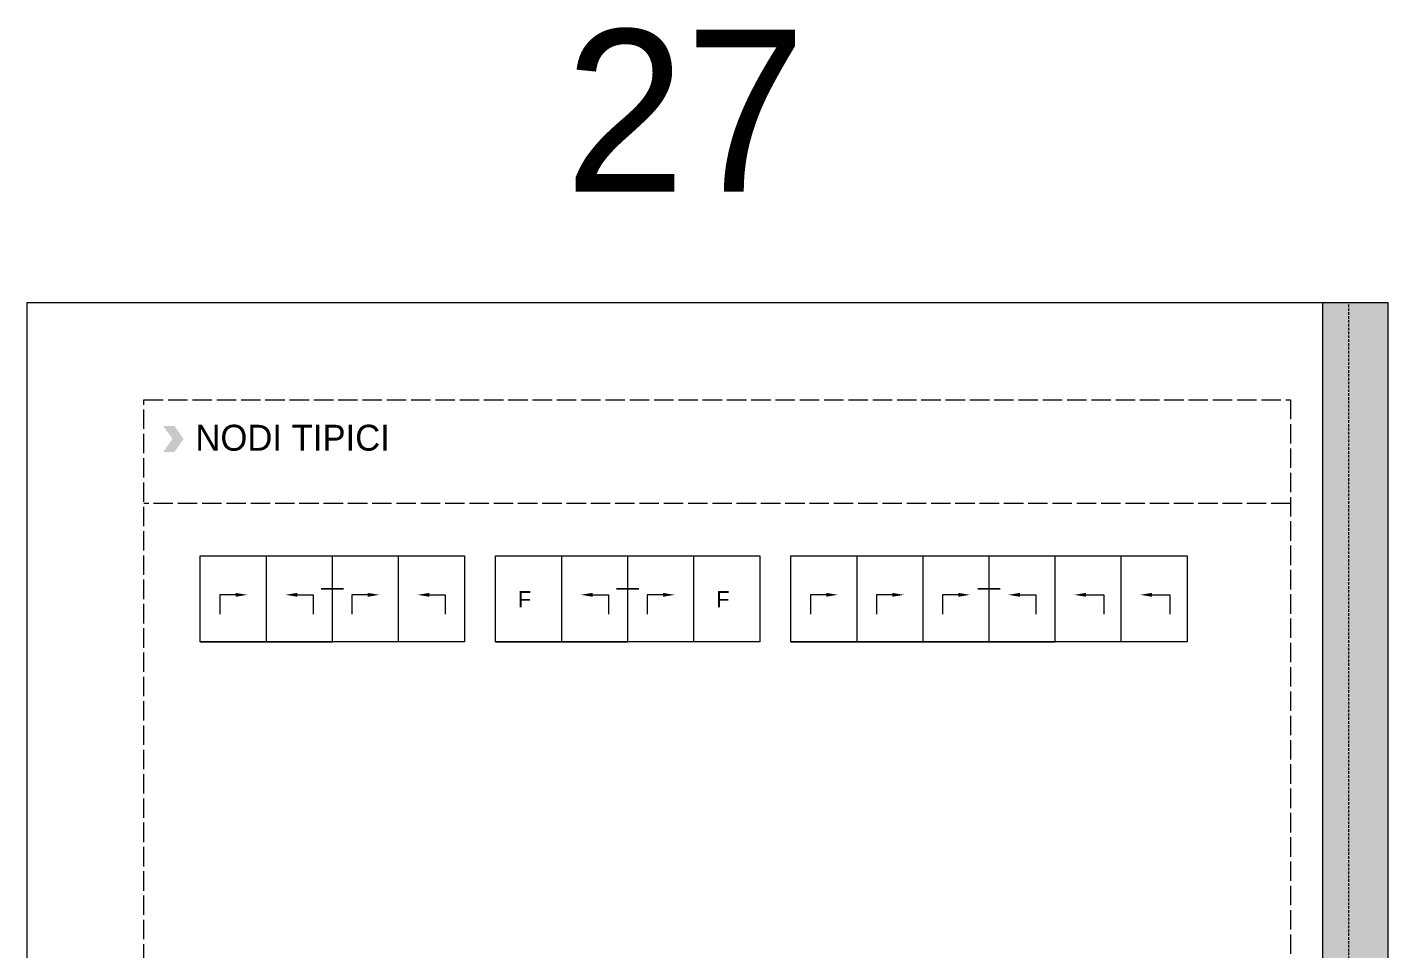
# Model space of a CAD drawing. Header units: millimetres. Extents: x -576 to 4430, y -1196 to 2690.
# Drawn here: x 1560 to 1770, y -589 to -446.5 of the extents above; entities that cross this region are included whole.
import ezdxf

# ---------------------------------------------------------------- set-up
doc = ezdxf.new("R2010")
doc.units = ezdxf.units.MM
doc.header["$LTSCALE"] = 0.25
doc.header["$MEASUREMENT"] = 0
for name, pattern in [('ACAD_ISO02W100', [15, 12, -3]), ('DOT2', [0.125, 0, -0.125]), ('HIDDEN', [9.525, 6.35, -3.175])]:
    doc.linetypes.add(name, pattern=pattern)
doc.layers.get('0').update_dxf_attribs({"lineweight": 5})
doc.layers.add('01_ALUK Logo', color=7, linetype='Continuous')
doc.layers.add('QUOTE', color=254, linetype='Continuous')
doc.layers.add('01_Dimension', color=251, linetype='Continuous', lineweight=9)
doc.layers.add('01_Text', color=40, linetype='Continuous', lineweight=25)
doc.layers.add('01_Fill Border Red', color=7, linetype='Continuous', lineweight=20, true_color=0xe2001a)
doc.layers.add('01_Text [White]', color=7, linetype='Continuous', lineweight=25, true_color=0xffffff)
doc.layers.add('02_Block Frame', color=7, linetype='Continuous', lineweight=5, true_color=0xe2001a, plot=False)
doc.layers.add('02_Layout Grid', color=252, linetype='DOT2', lineweight=5, plot=False, transparency=0.5)
doc.styles.add('ALUK Main&Secondary Titles', font='GOTHIC.TTF')
doc.styles.add('Aluk Text', font='GOTHIC.TTF')
doc.styles.get("Standard").update_dxf_attribs({"font": 'arial.ttf'})

# ---------------------------------------------------------------- blocks, each defined once
blk = doc.blocks.new('A$C14581')
at = {"layer": '01_Text', "insert": (0, -0.19), "char_height": 2, "attachment_point": 7, "style": 'Aluk Text'}
blk.add_mtext_dynamic_manual_height_columns('{\\fPoppins|b0|i0|c0|p2;\\H0.875x;©  2025 AluK S.A. All rights reserved}', width=51.3351, gutter_width=204.25, heights=[0], dxfattribs=at)
blk = doc.blocks.new('AluK Logo')
at = {"layer": '01_ALUK Logo', "true_color": 0xe2001a}
h = blk.add_hatch(color=242, dxfattribs=at)
h.dxf.hatch_style = 1
h.paths.add_polyline_path([(18.02, 3.04), (19.92, 5.98), (17.56, 5.98), (15.66, 3.11), (15.66, 7.76), (13.58, 7.76), (13.58, 0), (15.66, 0), (15.66, 2.93), (17.53, 0), (20, 0)])
at = {"layer": '01_ALUK Logo', "true_color": 0x323338}
h = blk.add_hatch(color=250, dxfattribs=at)
h.dxf.hatch_style = 1
h.paths.add_polyline_path([(3.94, 0), (5.02, 0), (5.02, 5.96), (3.87, 5.96), (0, 0), (1.15, 0), (2.2, 1.63), (3.94, 1.63)])
h.paths.add_polyline_path([(3.95, 2.64), (2.86, 2.64), (3.95, 4.31)], flags=16)
h = blk.add_hatch(color=250, dxfattribs=at)
h.dxf.hatch_style = 1
h.paths.add_polyline_path([(6.62, 1.12), (6.62, 5.97), (5.53, 5.97), (5.53, 0), (8.38, 0), (8.38, 1.12)])
h = blk.add_hatch(color=250, dxfattribs=at)
h.dxf.hatch_style = 1
h.paths.add_polyline_path([(12.57, 5.97), (11.43, 5.97), (11.43, 2.02, -1), (9.65, 2.02), (9.65, 5.97), (8.52, 5.97), (8.52, 2.02, 0.999791), (12.57, 2.02)])
at = {"layer": '01_ALUK Logo', "color": 242, "lineweight": 0, "true_color": 0xe2001a}
blk.add_lwpolyline([(17.53, 0), (20, 0), (18.02, 3.04), (19.92, 5.98), (17.56, 5.98), (15.66, 3.11), (15.66, 7.76), (13.58, 7.76), (13.58, 0), (15.66, 0), (15.66, 2.93)], close=True, dxfattribs=at)
at = {"layer": '01_ALUK Logo', "color": 250, "lineweight": 0, "true_color": 0x323338}
for points in [[(2.2, 1.63), (3.94, 1.63), (3.94, 0), (5.02, 0), (5.02, 5.96), (3.87, 5.96), (0, 0), (1.15, 0)], [(2.86, 2.64), (3.95, 4.31), (3.95, 2.64)], [(8.38, 0), (8.38, 1.12), (6.62, 1.12), (6.62, 5.97), (5.53, 5.97), (5.53, 0)]]:
    blk.add_lwpolyline(points, close=True, dxfattribs=at)
blk.add_lwpolyline([(9.65, 2.02), (9.65, 5.97), (8.52, 5.97), (8.52, 2.02, 1), (12.57, 2.02), (12.57, 5.97), (11.43, 5.97), (11.43, 2.02, -1)], format="xyb", close=True, dxfattribs=at)
at = {"layer": '01_ALUK Logo', "color": 242, "lineweight": 0, "true_color": 0xe2001a, "insert": (16.69, 7.28), "char_height": 1.06, "attachment_point": 5}
blk.add_mtext_dynamic_manual_height_columns('®', width=0.2845, gutter_width=0.756, heights=[0], dxfattribs=at)
blk = doc.blocks.new('PAGE dispari')
at = {"layer": '01_Fill Border Red', "ltscale": 0.25}
h = blk.add_hatch(color=256, dxfattribs=at)
h.dxf.hatch_style = 1
h.paths.add_polyline_path([(200, 107), (200, 297), (210, 297), (210, 107)])
at = {"layer": '02_Block Frame'}
for p, q in [((200, 107), (200, 297)), ((208, 107), (200, 107))]:
    blk.add_line(p, q, dxfattribs=at)
at = {"layer": '02_Block Frame', "linetype": 'ACAD_ISO02W100'}
blk.add_line((195, 266), (18, 266), dxfattribs=at)
at = {"layer": '02_Block Frame'}
blk.add_lwpolyline([(0, 0), (0, 297), (210, 297), (210, 0)], close=True, dxfattribs=at)
at = {"layer": '02_Block Frame', "linetype": 'ACAD_ISO02W100'}
blk.add_lwpolyline([(18, 15), (18, 282), (195, 282), (195, 15)], close=True, dxfattribs=at)
at = {"layer": '02_Layout Grid', "linetype": 'HIDDEN', "ltscale": 0.25}
for p, q in [((204, 107), (204, 297)), ((200, 109), (208, 109))]:
    blk.add_line(p, q, dxfattribs=at)
at = {"layer": '02_Layout Grid', "color": 6, "ltscale": 0.25}
blk.add_line((42, 5), (42, -5), dxfattribs=at)
at = {"layer": '01_ALUK Logo', "xscale": 0.9841678626162992, "yscale": 0.9841678626162992, "zscale": 0.9841678626162992}
blk.add_blockref('AluK Logo', (18, 5), dxfattribs=at)
at = {"layer": '01_Text'}
blk.add_blockref('A$C14581', (42, 5), dxfattribs=at)
at = {"layer": '01_Text [White]', "color": 7, "true_color": 0xffffff, "insert": (204, 109), "char_height": 2.5, "attachment_point": 4, "rotation": 90, "style": 'ALUK Main&Secondary Titles'}
blk.add_mtext_dynamic_manual_height_columns('NODI TIPICI\\P{\\fCentury Gothic|b0|i1|c0|p34;TYPICAL DETAIL}', width=120.6297, gutter_width=15, heights=[0], dxfattribs=at)

msp = doc.modelspace()

# ---------------------------------------------------------------- linework, layer by layer
at = {"layer": '01_Dimension', "color": 8}
for p, q in [((1596.915, -541.323), (1596.915, -528.061)), ((1607.11, -541.323), (1607.11, -528.061)), ((1617.306, -541.323), (1617.306, -528.061)), ((1642.496, -541.323), (1642.496, -528.061)), ((1652.691, -541.323), (1652.691, -528.061)), ((1662.886, -541.323), (1662.886, -528.061)), ((1688.077, -541.323), (1688.077, -528.061)), ((1698.272, -541.323), (1698.272, -528.061)), ((1708.467, -541.323), (1708.467, -528.061)), ((1718.662, -541.323), (1718.662, -528.061)), ((1728.857, -541.323), (1728.857, -528.061)), ((1586.72, -541.323), (1607.11, -541.323)), ((1632.301, -541.323), (1652.691, -541.323)), ((1677.881, -541.323), (1718.662, -541.323))]:
    msp.add_line(p, q, dxfattribs=at)
at = {"layer": '01_Dimension'}
for p, q in [((1592.459, -534.092), (1589.712, -534.092)), ((1589.712, -534.092), (1589.712, -537.092)), ((1601.371, -534.092), (1604.118, -534.092)), ((1604.118, -534.092), (1604.118, -537.092)), ((1612.85, -534.092), (1610.103, -534.092)), ((1610.103, -534.092), (1610.103, -537.092)), ((1621.761, -534.092), (1624.508, -534.092)), ((1624.508, -534.092), (1624.508, -537.092)), ((1646.952, -534.092), (1649.699, -534.092)), ((1649.699, -534.092), (1649.699, -537.092)), ((1658.43, -534.092), (1655.683, -534.092)), ((1655.683, -534.092), (1655.683, -537.092)), ((1683.621, -534.092), (1680.874, -534.092)), ((1680.874, -534.092), (1680.874, -537.092)), ((1693.816, -534.092), (1691.069, -534.092)), ((1691.069, -534.092), (1691.069, -537.092)), ((1704.011, -534.092), (1701.264, -534.092)), ((1701.264, -534.092), (1701.264, -537.092)), ((1712.923, -534.092), (1715.67, -534.092)), ((1715.67, -534.092), (1715.67, -537.092)), ((1723.418, -534.092), (1726.165, -534.092)), ((1726.165, -534.092), (1726.165, -537.092)), ((1733.613, -534.092), (1736.36, -534.092)), ((1736.36, -534.092), (1736.36, -537.092))]:
    msp.add_line(p, q, dxfattribs=at)
at = {"layer": '01_Dimension', "color": 8}
for points in [[(1627.501, -541.323), (1586.72, -541.323), (1586.72, -528.061), (1627.501, -528.061)], [(1673.081, -541.323), (1632.301, -541.323), (1632.301, -528.061), (1673.081, -528.061)], [(1739.052, -541.323), (1677.881, -541.323), (1677.881, -528.061), (1739.052, -528.061)]]:
    msp.add_lwpolyline(points, close=True, dxfattribs=at)
at = {"layer": '01_Dimension'}
for points in [[(1592.159, -533.792), (1592.159, -534.392), (1593.959, -534.092)], [(1601.671, -533.792), (1601.671, -534.392), (1599.871, -534.092)], [(1612.55, -533.792), (1612.55, -534.392), (1614.35, -534.092)], [(1622.061, -533.792), (1622.061, -534.392), (1620.261, -534.092)], [(1647.252, -533.792), (1647.252, -534.392), (1645.452, -534.092)], [(1658.13, -533.792), (1658.13, -534.392), (1659.93, -534.092)], [(1683.321, -533.792), (1683.321, -534.392), (1685.121, -534.092)], [(1693.516, -533.792), (1693.516, -534.392), (1695.316, -534.092)], [(1703.711, -533.792), (1703.711, -534.392), (1705.511, -534.092)], [(1713.223, -533.792), (1713.223, -534.392), (1711.423, -534.092)], [(1723.418, -533.792), (1723.418, -534.392), (1721.618, -534.092)], [(1733.613, -533.792), (1733.613, -534.392), (1731.813, -534.092)]]:
    msp.add_solid(points, dxfattribs=at)
at = {"layer": '01_Fill Border Red'}
for points in [[(1584.141, -510.029), (1582.412, -510.029), (1582.73, -508.029), (1581, -508.029)], [(1582.73, -512.029), (1581, -512.029), (1584.141, -510.029), (1582.412, -510.029)]]:
    msp.add_solid(points, dxfattribs=at)
at = {"layer": 'QUOTE', "color": 3}
for p, q in [((1605.393, -533.159), (1608.828, -533.159)), ((1650.974, -533.159), (1654.409, -533.159)), ((1706.749, -533.159), (1710.184, -533.159))]:
    msp.add_line(p, q, dxfattribs=at)

# ---------------------------------------------------------------- block references
msp.add_blockref('PAGE dispari', (1560, -786))

# ---------------------------------------------------------------- texts
at = {"layer": '01_Text', "ltscale": 0.25, "style": 'Aluk Text'}
for s, width, insert, char_height, attachment_point in [('27', 46.83298, (1642.981, -446.871), 25, 1), ('F', 3.17792, (1637.793, -533.514), 2.5, 3), ('F', 3.17792, (1668.379, -533.514), 2.5, 3)]:
    msp.add_mtext_dynamic_manual_height_columns(s, width=width, gutter_width=12.5, heights=[0], dxfattribs=dict(at, insert=insert, char_height=char_height, attachment_point=attachment_point))
at = {"layer": '01_Text', "insert": (1585.958, -507.847), "char_height": 4, "attachment_point": 1, "style": 'ALUK Main&Secondary Titles'}
msp.add_mtext_dynamic_manual_height_columns('NODI TIPICI', width=120.62971, gutter_width=15, heights=[0], dxfattribs=at)

doc.saveas('drawing.dxf')
